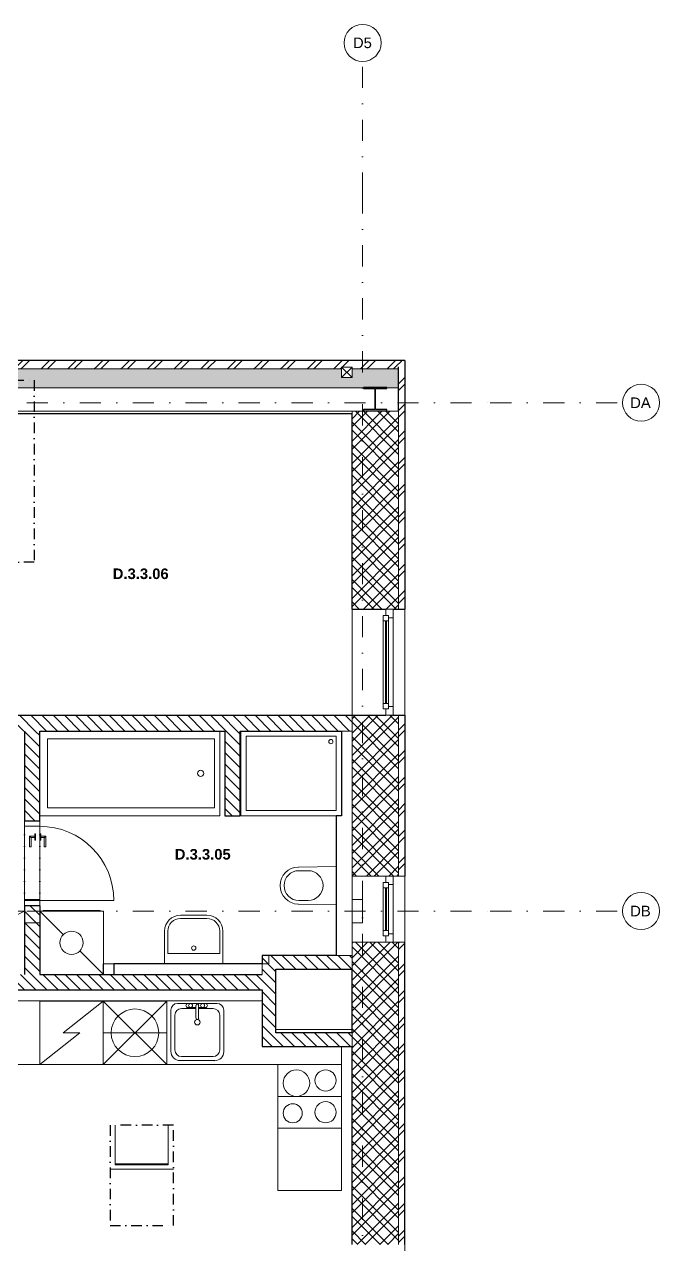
# Model space of a CAD drawing. Header units: millimetres. Extents: x -8379 to 24704, y 54514 to 72403.
# Drawn here: x 18703 to 24704, y 60880 to 72403 of the extents above; entities that cross this region are included whole.
import ezdxf

# ---------------------------------------------------------------- set-up
doc = ezdxf.new("R2010")
doc.units = ezdxf.units.MM
for name, pattern in [('HA_DashDot_10mm-S3mm', [500, 200, -150, 0, -150]), ('HA_DashDot_2_2mm-S0_6mm', [110, 50, -30, 0, -30]), ('HA_DashDot_4mm-S1mm', [200, 100, -50, 0, -50])]:
    doc.linetypes.add(name, pattern=pattern)
for name, color, linetype, lineweight in [('-UNDERLAY_A-CLNG-____-OTLN', 252, 'Continuous', 9), ('-UNDERLAY_A-FLOR-____-OVHD', 252, 'HA_DashDot_4mm-S1mm', 25), ('-UNDERLAY_A-GLAZ-____-OTLN', 252, 'Continuous', 5), ('-UNDERLAY_A-ROOF-____-OTLN', 252, 'Continuous', 9), ('-UNDERLAY_S-BEAM-____-OTLN', 252, 'Continuous', 9), ('A-AREA-____-IDEN', 252, 'Continuous', 9), ('A-DOOR-____-MCUT', 252, 'HA_DashDot_2_2mm-S0_6mm', 9), ('A-DOOR-____-OTLN', 252, 'Continuous', 9), ('A-DOOR-FRAM-MCUT', 252, 'Continuous', 9), ('A-FLOR-____-OTLN', 252, 'Continuous', 9), ('A-GENM-____-OTLN', 252, 'Continuous', 9), ('A-GLAZ-____-MCUT', 252, 'Continuous', 5), ('A-GLAZ-____-OTLN', 252, 'Continuous', 5), ('A-WALL-____-MCUT', 252, 'Continuous', 9), ('A-WALL-____-OTLN', 252, 'Continuous', 9), ('A-WALL-____-PATT', 252, 'Continuous', 25), ('E-ELEC-FIXT-OTLN', 252, 'Continuous', 9), ('I-FURN-____-OTLN', 252, 'Continuous', 9), ('I-WALL-____-MCUT', 252, 'Continuous', 25), ('I-WALL-____-OTLN', 252, 'Continuous', 9), ('M-HVAC-DUCT-OTLN', 252, 'Continuous', 9), ('P-SANR-FIXT-OTLN', 252, 'Continuous', 9), ('Q-CASE-____-OTLN', 252, 'Continuous', 9), ('Q-SPCQ-____-OTLN', 252, 'Continuous', 9), ('S-COLS-____-MCUT', 252, 'Continuous', 25), ('S-COLS-____-OTLN', 252, 'Continuous', 9), ('S-GRID-____-IDEN', 252, 'Continuous', 9), ('S-GRID-____-OTLN', 252, 'Continuous', 5)]:
    doc.layers.add(name, color=color, linetype=linetype, lineweight=lineweight)
doc.styles.add('Arial', font='arial.ttf', dxfattribs={"height": 100})
doc.styles.add('Arial_B', font='arialbd.ttf', dxfattribs={"height": 100})
pattern_1 = [(135, (0, 0), (-53.03301, -53.03301), [])]
pattern_2 = [(45, (0, 0), (-125.7236, 125.7236), []), (45, (0, 190.5), (-125.7236, 125.7236), [])]

# ---------------------------------------------------------------- blocks, each defined once
blk = doc.blocks.new('HA_SFR_Steel_H - HEB 220-1380439-UDL_3NP-D')
at = {"layer": '-UNDERLAY_S-BEAM-____-OTLN'}
for p, q in [((10600, 110), (10455, 110)), ((13650, 110), (13550, 110)), ((13650, -110), (13650, 110)), ((10600, -110), (10455, -110)), ((13650, -110), (13550, -110))]:
    blk.add_line(p, q, dxfattribs=at)
blk = doc.blocks.new('HA_WD_Roof_Generic _1_ - 600_600-1432065-UDL_3NP-D')
at = {"layer": '-UNDERLAY_A-GLAZ-____-OTLN'}
for p, q in [((19562, 61633), (19562, 62008)), ((20062, 62008), (20062, 61633)), ((19512, 61591), (20112, 61591)), ((20062, 61644), (19562, 61644)), ((20062, 61633), (19562, 61633))]:
    blk.add_line(p, q, dxfattribs=at)
blk = doc.blocks.new('HA_DR_Single_Swing_Solid - In_700x2100-1517264-UDL_3NP-D')
at = {"layer": 'A-DOOR-____-MCUT'}
for p, q in [((-350, 72), (350, 72)), ((-350, -72), (350, -72))]:
    blk.add_line(p, q, dxfattribs=at)
at = {"layer": 'A-DOOR-____-OTLN', "lineweight": 5}
blk.add_line((350, 773), (350, 72), dxfattribs=at)
at = {"layer": 'A-DOOR-____-OTLN'}
for p, q in [((-258, 130), (-258, 81)), ((-155, 130), (-258, 130)), ((-155, 130), (-155, 115)), ((-280, 81), (-220, 81)), ((-280, 81), (-280, 72)), ((-220, 72), (-280, 72)), ((-280, 33), (-220, 33)), ((-280, 33), (-280, 25)), ((-220, 25), (-280, 25)), ((-258, 25), (-258, -25)), ((-243, 81), (-243, 115)), ((-243, 115), (-155, 115)), ((-243, -10), (-243, 25)), ((-220, 72), (-220, 81)), ((-220, 25), (-220, 33)), ((-258, -25), (-155, -25)), ((-155, -10), (-243, -10)), ((-155, -10), (-155, -25))]:
    blk.add_line(p, q, dxfattribs=at)
at = {"layer": 'A-DOOR-____-OTLN', "lineweight": 5}
blk.add_arc((350, 72), 700, 90, 180, dxfattribs=at)
at = {"layer": 'A-DOOR-____-OTLN'}
for points in [[(-243, 115), (-243, 115), (-243, 115), (-243, 116), (-243, 116), (-244, 116), (-244, 117), (-245, 117), (-245, 118), (-246, 119), (-247, 119), (-247, 120), (-248, 120), (-248, 121), (-249, 121), (-249, 122), (-250, 122), (-250, 123), (-250, 123), (-251, 123), (-251, 124), (-252, 124), (-252, 125), (-253, 125), (-253, 126), (-254, 126), (-254, 127), (-255, 127), (-255, 128), (-256, 128), (-256, 129), (-257, 129), (-257, 129), (-257, 130), (-258, 130), (-258, 130)], [(-258, -25), (-258, -25), (-257, -25), (-257, -24), (-257, -24), (-256, -24), (-256, -23), (-255, -23), (-255, -22), (-254, -21), (-253, -21), (-253, -20), (-252, -20), (-252, -19), (-251, -19), (-251, -18), (-250, -18), (-250, -17), (-250, -17), (-249, -17), (-249, -16), (-248, -16), (-248, -15), (-247, -15), (-247, -14), (-246, -14), (-246, -13), (-245, -13), (-245, -12), (-244, -12), (-244, -11), (-243, -11), (-243, -11), (-243, -10), (-243, -10), (-243, -10)]]:
    blk.add_open_spline(points, degree=3, knots=[0, 0, 0, 0, 0.083333, 0.125, 0.166667, 0.208333, 0.229167, 0.25, 0.291667, 0.333333, 0.354167, 0.375, 0.395833, 0.416667, 0.4375, 0.458333, 0.479167, 0.5, 0.520833, 0.541667, 0.5625, 0.583333, 0.604167, 0.625, 0.645833, 0.666667, 0.6875, 0.708333, 0.75, 0.770833, 0.791667, 0.833333, 0.875, 0.916667, 1, 1, 1, 1], dxfattribs=at)
at = {"layer": 'A-DOOR-FRAM-MCUT'}
for p, q in [((-400, -72), (-400, 72)), ((-400, 72), (-350, 72)), ((-350, 72), (-350, -72)), ((350, 72), (400, 72)), ((350, -72), (350, 72)), ((400, 72), (400, -72)), ((-350, -72), (-400, -72)), ((400, -72), (350, -72))]:
    blk.add_line(p, q, dxfattribs=at)
blk = doc.blocks.new('HA_sCO_Generic_H - HEB 220-1380196-UDL_3NP-D')
at = {"layer": 'S-COLS-____-MCUT'}
for p, q in [((110, 110), (-110, 110)), ((-110, 110), (-110, 99)), ((-110, 99), (-3.25, 99)), ((-3.25, 99), (-3.25, -99)), ((3.25, -99), (3.25, 99)), ((3.25, 99), (110, 99)), ((110, 99), (110, 110)), ((-110, -99), (-110, -110)), ((-3.25, -99), (-110, -99)), ((-110, -110), (110, -110)), ((110, -99), (3.25, -99)), ((110, -110), (110, -99))]:
    blk.add_line(p, q, dxfattribs=at)
blk = doc.blocks.new('HA_WD_SinglePanel - 1000x1500-1388170-UDL_3NP-D')
at = {"layer": 'A-GLAZ-____-MCUT'}
for p, q in [((-500, 170), (-500, 100)), ((-420, 170), (-500, 170)), ((-440, 75), (-440, 125)), ((-440, 125), (-390, 125)), ((-420, 125), (-420, 170)), ((-390, 125), (-390, 75)), ((390, 75), (390, 125)), ((390, 125), (440, 125)), ((500, 170), (420, 170)), ((420, 170), (420, 125)), ((440, 125), (440, 75)), ((500, 100), (500, 170)), ((-500, 100), (-440, 100)), ((-390, 75), (-440, 75)), ((390, 105), (-390, 105)), ((390, 95), (-390, 95)), ((440, 75), (390, 75)), ((440, 100), (500, 100))]:
    blk.add_line(p, q, dxfattribs=at)
at = {"layer": 'A-GLAZ-____-OTLN'}
for p, q in [((440, 125), (-440, 125)), ((-440, 75), (-440, 125)), ((420, 170), (-420, 170)), ((390, 125), (-390, 125)), ((440, 125), (440, 75)), ((-440, 75), (440, 75)), ((390, 75), (-390, 75))]:
    blk.add_line(p, q, dxfattribs=at)
blk = doc.blocks.new('HA_WD_SinglePanel - 625x1000-1388367-UDL_3NP-D')
at = {"layer": 'A-GLAZ-____-MCUT'}
for p, q in [((-313, 170), (-313, 100)), ((-233, 170), (-313, 170)), ((-253, 75), (-253, 125)), ((-253, 125), (-203, 125)), ((-233, 125), (-233, 170)), ((-203, 125), (-203, 75)), ((202, 75), (202, 125)), ((202, 125), (252, 125)), ((312, 170), (232, 170)), ((232, 170), (232, 125)), ((252, 125), (252, 75)), ((312, 100), (312, 170)), ((-313, 100), (-253, 100)), ((-203, 75), (-253, 75)), ((202, 105), (-203, 105)), ((202, 95), (-203, 95)), ((252, 75), (202, 75)), ((252, 100), (312, 100))]:
    blk.add_line(p, q, dxfattribs=at)
at = {"layer": 'A-GLAZ-____-OTLN'}
for p, q in [((252, 125), (-253, 125)), ((-253, 75), (-253, 125)), ((232, 170), (-233, 170)), ((202, 125), (-203, 125)), ((252, 125), (252, 75)), ((-253, 75), (252, 75)), ((202, 75), (-203, 75))]:
    blk.add_line(p, q, dxfattribs=at)
blk = doc.blocks.new('ABMV_WashBasin_Generic - 550x460-1459494-UDL_3NP-D')
at = {"layer": 'P-SANR-FIXT-OTLN'}
for p, q in [((250, 510), (0, 510)), ((0, 480), (250, 480)), ((-150, 360), (-150, 50)), ((-120, 150), (-120, 360)), ((370, 360), (370, 150)), ((400, 50), (400, 360)), ((370, 150), (-120, 150))]:
    blk.add_line(p, q, dxfattribs=at)
for centre, radius, start, end in [((0, 360), 150, 90, 180), ((0, 360), 120, 90, 180), ((250, 360), 150, 360, 90), ((250, 360), 120, 360, 90), ((125, 200), 20, 90, 270), ((125, 200), 20, 270, 90)]:
    blk.add_arc(centre, radius, start, end, dxfattribs=at)
blk = doc.blocks.new('ABMV_Bathtub_Generic - 800x1700-1406311-UDL_3NP-D')
at = {"layer": 'P-SANR-FIXT-OTLN'}
for p, q in [((0, 0), (0, 1700)), ((0, 1700), (0, 0)), ((75, 50), (75, 1625)), ((75, 1625), (725, 1625)), ((75, 1625), (725, 1625)), ((75, 50), (75, 1625)), ((725, 1625), (725, 50)), ((725, 1625), (725, 50)), ((800, 0), (0, 0)), ((800, 0), (0, 0)), ((725, 50), (75, 50)), ((725, 50), (75, 50))]:
    blk.add_line(p, q, dxfattribs=at)
blk.add_circle((400, 180), 30, dxfattribs=at)
blk = doc.blocks.new('ABMV_ShowerBasin_Generic - 800x950-1523782-UDL_3NP-D')
at = {"layer": 'P-SANR-FIXT-OTLN'}
for p, q in [((50, 800), (950, 800)), ((50, 800), (950, 800)), ((50, 50), (50, 750)), ((50, 750), (900, 750)), ((50, 750), (900, 750)), ((50, 50), (50, 750)), ((900, 750), (900, 50)), ((900, 750), (900, 50)), ((950, 800), (950, 0)), ((950, 800), (950, 0)), ((900, 50), (50, 50)), ((900, 50), (50, 50))]:
    blk.add_line(p, q, dxfattribs=at)
blk.add_circle((100, 100), 20, dxfattribs=at)
blk = doc.blocks.new('Casework 12 - Casework 6-1421510-UDL_3NP-D')
at = {"layer": 'Q-CASE-____-OTLN'}
for p, q in [((20948, 63181), (17978, 63181)), ((21698, 62580), (21698, 62750)), ((17978, 62580), (18848, 62580)), ((20048, 62580), (21098, 62580)), ((21098, 61980), (21098, 61390)), ((21698, 61390), (21698, 61980)), ((21098, 61390), (21698, 61390))]:
    blk.add_line(p, q, dxfattribs=at)
blk = doc.blocks.new('Kuchyňská_linka_myčka_ADNS - Myčka-1417145-UDL_3NP-D')
at = {"layer": 'Q-SPCQ-____-OTLN'}
for p, q in [((300, 300), (-300, 300)), ((-300, 300), (-300, -300)), ((300, 300), (-300, -300)), ((-300, 300), (300, -300)), ((300, 300), (-300, 300)), ((-300, 300), (-300, 0)), ((300, -300), (300, 300)), ((300, 0), (300, 300)), ((-300, 0), (300, 0)), ((-300, -300), (300, -300))]:
    blk.add_line(p, q, dxfattribs=at)
blk.add_circle((0, 0), 225, dxfattribs=at)
blk = doc.blocks.new('Lednice_Mraznička_ADNS - Lednice 600x600x1800-1417147-UDL_3NP-D')
at = {"layer": 'Q-SPCQ-____-OTLN'}
for p, q in [((300, 300), (-300, 300)), ((-300, 300), (-300, -300)), ((300, 300), (-80, 0)), ((80, 0), (-300, -300)), ((-80, 0), (80, 0)), ((-300, -300), (300, -300))]:
    blk.add_line(p, q, dxfattribs=at)
blk = doc.blocks.new('Skříňka se dřezem_ pravoúhlá - 500 x 440mm-1420560-UDL_3NP-D')
at = {"layer": 'P-SANR-FIXT-OTLN'}
for p, q in [((-234, 117), (-234, -271)), ((-234, 117), (-234, -271)), ((202, 180), (-171, 180)), ((202, 180), (-171, 180)), ((3, 133), (-133, 133)), ((92, 180), (-73, 180)), ((-73, 142), (3, 142)), ((3, 161), (3, 40)), ((28, 161), (28, 40)), ((28, 142), (92, 142)), ((164, 133), (28, 133)), ((266, -276), (266, 117)), ((266, -276), (266, 117)), ((-196, 69), (-196, -258)), ((228, -258), (228, 69)), ((-133, -322), (164, -322)), ((-145, -360), (181, -360)), ((-145, -360), (181, -360))]:
    blk.add_line(p, q, dxfattribs=at)
for centre, radius, start, end in [((-171, 117), 63.5, 90, 180), ((-171, 117), 63.5, 90, 180), ((-133, 69), 63.5, 90, 180), ((-73, 161), 19, 90, 270), ((-48, 161), 19, 360, 180), ((-48, 161), 19, 180, 0), ((16, 161), 12.7, 360, 180), ((66, 161), 19, 360, 180), ((66, 161), 19, 180, 360), ((92, 161), 19, 270, 90), ((164, 69), 63.5, 0, 90), ((202, 117), 63.5, 0, 90), ((202, 117), 63.5, 360, 90), ((16, 3), 25.4, 360, 180), ((16, 3), 25.4, 180, 0), ((16, 40), 12.7, 180, 0), ((-145, -271), 88.9, 180, 270), ((-145, -271), 88.9, 180, 270), ((-133, -258), 63.5, 180, 270), ((164, -258), 63.5, 270, 0), ((181, -276), 84.4, 270, 0), ((181, -276), 84.4, 270, 0)]:
    blk.add_arc(centre, radius, start, end, dxfattribs=at)
blk = doc.blocks.new('R_bathroom_washing_machine - 600x600x900-1420533-UDL_3NP-D')
at = {"layer": 'E-ELEC-FIXT-OTLN'}
for p, q in [((78, 3), (678, 3)), ((78, 3), (300, -219)), ((108, 8), (648, 8)), ((108, 8), (108, 3)), ((648, 3), (648, 8)), ((678, 3), (678, -597)), ((455, -374), (678, -597))]:
    blk.add_line(p, q, dxfattribs=at)
blk.add_circle((378, -297), 110, dxfattribs=at)
blk = doc.blocks.new('ABMV_Toilet_WallHung - Default-1458606-UDL_3NP-D')
at = {"layer": 'A-GENM-____-OTLN'}
for p, q in [((-50, 432), (-55, 75)), ((-16, 426), (-16, 340)), ((266, 340), (266, 426)), ((305, 75), (300, 432))]:
    blk.add_line(p, q, dxfattribs=at)
for centre, radius, start, end in [((125, 430), 175, 0.7323, 179.2677), ((125, 426), 141, 0, 180), ((125, 340), 141, 180, 360)]:
    blk.add_arc(centre, radius, start, end, dxfattribs=at)
blk = doc.blocks.new('NAB_Šatní_skříň_ADNS - 600x2000xšířka-1550491-UDL_3NP-D')
at = {"layer": 'I-FURN-____-OTLN'}
for p, q in [((0, 600), (1175, 0)), ((2350, 600), (0, 600)), ((1175, 0), (2350, 600))]:
    blk.add_line(p, q, dxfattribs=at)
blk = doc.blocks.new('Kuchyňská_linka_sporák_ADNS - 600x600x800-1417149-UDL_3NP-D')
at = {"layer": 'Q-SPCQ-____-OTLN'}
for p, q in [((600, 600), (0, 600)), ((0, 600), (0, 0)), ((600, 600), (0, 600)), ((0, 600), (0, 300)), ((600, 0), (600, 600)), ((600, 300), (600, 600)), ((0, 300), (600, 300)), ((0, 0), (600, 0))]:
    blk.add_line(p, q, dxfattribs=at)
for centre, radius in [((175, 425), 125), ((450, 450), 100), ((450, 150), 100), ((140, 140), 90)]:
    blk.add_circle(centre, radius, dxfattribs=at)
blk = doc.blocks.new('Grid - Radius 3_5mm-353793-UDL_3NP-D')
at = {"layer": 'S-GRID-____-IDEN'}
blk.add_circle((0, 0), 3.5, dxfattribs=at)

msp = doc.modelspace()

# ---------------------------------------------------------------- hatches: boundary and pattern name
at = {"layer": 'A-WALL-____-PATT', "lineweight": 5}
h = msp.add_hatch(dxfattribs=at)
h.set_pattern_fill('FP_2', color=256, style=0, pattern_type=2)
h.set_pattern_definition(pattern_2)
h.paths.add_polyline_path([(-1763, 69170), (223, 69170), (223, 69230), (-5742, 69230), (-5742, 69170)])
h.paths.add_polyline_path([(1223, 69170), (6848, 69170), (6848, 69230), (1223, 69230)])
h.paths.add_polyline_path([(7848, 69170), (15297, 69170), (15297, 69230), (7848, 69230)])
h.paths.add_polyline_path([(18088, 69170), (22298, 69170), (22298, 69230), (16297, 69230), (16297, 69170)])
h = msp.add_hatch(dxfattribs=at)
h.set_pattern_fill('FP_2', color=256, style=0, pattern_type=2)
h.set_pattern_definition(pattern_2)
h.paths.add_polyline_path([(14983, 69150), (15297, 69150), (15297, 69170), (8991, 69170), (8991, 69150), (11253, 69150), (11253, 69167), (11353, 69167), (11353, 69150), (14883, 69150), (14883, 69167), (14983, 69167)])
h.paths.add_polyline_path([(16297, 69150), (21698, 69150), (21698, 69167), (21798, 69167), (21798, 69150), (22238, 69150), (22238, 69170), (16297, 69170)])
h = msp.add_hatch(dxfattribs=at)
h.set_pattern_fill('FP_3', color=256, style=0, pattern_type=2)
h.set_pattern_definition([(0, (0, 0), (58.594, 33.829), [39.062, -78.125]), (120, (0, 0), (-58.593773, 33.829393), [39.063, -78.125]), (60, (0, 0), (0.000227, 67.658393), [0, -78.125, 39.063, 0])])
h.paths.add_polyline_path([(21798, 68970), (21908, 68970), (21908, 68975), (22128, 68975), (22128, 68970), (22238, 68970), (22238, 69150), (21798, 69150), (21798, 69067), (21698, 69067), (21698, 69150), (16297, 69150), (16297, 68970), (17283, 68970), (17283, 68975), (17503, 68975), (17503, 68970), (21698, 68970)])
h.paths.add_polyline_path([(8991, 68970), (9628, 68970), (9628, 68975), (9848, 68975), (9848, 68970), (14283, 68970), (14283, 68975), (14503, 68975), (14503, 68970), (15297, 68970), (15297, 69150), (14983, 69150), (14983, 69067), (14883, 69067), (14883, 69150), (11353, 69150), (11353, 69067), (11253, 69067), (11253, 69150), (8991, 69150), (8991, 68975)])
h = msp.add_hatch(dxfattribs=at)
h.set_pattern_fill('FP_2', color=256, style=0, pattern_type=2)
h.set_pattern_definition(pattern_2)
h.paths.add_polyline_path([(22238, 58567), (22297, 58567), (22297, 58568), (22298, 58568), (22298, 59880), (22238, 59880), (22238, 58592)])
h.paths.add_polyline_path([(22298, 60880), (22298, 63735), (22238, 63735), (22238, 60880)])
h.paths.add_polyline_path([(22238, 64360), (22298, 64360), (22298, 65880), (22238, 65880), (22238, 64800)])
h.paths.add_polyline_path([(22298, 66880), (22298, 69170), (22238, 69170), (22238, 66880)])
h = msp.add_hatch(dxfattribs=at)
h.set_pattern_fill('FP_4', color=256, style=0, pattern_type=2)
h.set_pattern_definition([(45, (0, 0), (-106.06602, 106.06602), []), (45, (75, 0), (-106.06602, 106.06602), []), (315, (0, 0), (106.06602, 106.06602), []), (315, (75, 0), (106.06602, 106.06602), [])])
h.paths.add_polyline_path([(21810, 58623), (22238, 58623), (22238, 59880), (21798, 59880), (21798, 58623)])
h.paths.add_polyline_path([(21798, 60880), (22238, 60880), (22238, 63735), (21798, 63735), (21798, 61648)])
h.paths.add_polyline_path([(22143, 64360), (22238, 64360), (22238, 65880), (21798, 65880), (21798, 64360), (22118, 64360)])
h.paths.add_polyline_path([(22118, 66880), (22238, 66880), (22238, 68750), (21798, 68750), (21798, 66880)])
h = msp.add_hatch(dxfattribs=at)
h.set_pattern_fill('FP_5', color=256, style=0, pattern_type=2)
h.set_pattern_definition(pattern_1)
h.paths.add_polyline_path([(18848, 65730), (21798, 65730), (21798, 65875), (18158, 65875), (18158, 65730), (18703, 65730)])
h.paths.add_polyline_path([(15363, 65730), (16013, 65730), (16013, 65875), (15243, 65875), (15243, 65730), (15268, 65730), (15268, 65785), (15363, 65785)])
h.paths.add_polyline_path([(17258, 65730), (17258, 65875), (16913, 65875), (16913, 65730)])
h = msp.add_hatch(dxfattribs=at)
h.set_pattern_fill('FP_5', color=256, style=0, pattern_type=2)
h.set_pattern_definition(pattern_1)
h.paths.add_polyline_path([(18848, 63430), (18848, 64080), (18703, 64080), (18703, 63430)])
h.paths.add_polyline_path([(18848, 64880), (18848, 65730), (18703, 65730), (18703, 64880)])
h = msp.add_hatch(dxfattribs=at)
h.set_pattern_fill('FP_5', color=256, style=0, pattern_type=2)
h.set_pattern_definition(pattern_1)
h.paths.add_polyline_path([(20598, 64930), (20743, 64930), (20743, 65730), (20598, 65730)])
h = msp.add_hatch(dxfattribs=at)
h.set_pattern_fill('FP_5', color=256, style=0, pattern_type=2)
h.set_pattern_definition(pattern_1)
h.paths.add_polyline_path([(20948, 63480), (21798, 63480), (21798, 63610), (20948, 63610), (20948, 63530)])
h = msp.add_hatch(dxfattribs=at)
h.set_pattern_fill('FP_5', color=256, style=0, pattern_type=2)
h.set_pattern_definition(pattern_1)
h.paths.add_polyline_path([(20948, 63285), (20948, 63430), (16353, 63430), (16353, 63285), (20569, 63285)])
h = msp.add_hatch(dxfattribs=at)
h.set_pattern_fill('FP_5', color=256, style=0, pattern_type=2)
h.set_pattern_definition(pattern_1)
h.paths.add_polyline_path([(20948, 62880), (21078, 62880), (21078, 63480), (20948, 63480), (20948, 63285)])
h = msp.add_hatch(dxfattribs=at)
h.set_pattern_fill('FP_5', color=256, style=0, pattern_type=2)
h.set_pattern_definition(pattern_1)
h.paths.add_polyline_path([(20948, 62750), (21798, 62750), (21798, 62880), (20948, 62880)])

# ---------------------------------------------------------------- linework, layer by layer
at = {"layer": '-UNDERLAY_A-CLNG-____-OTLN'}
for p, q in [((18703, 64880), (18703, 64080)), ((18848, 64080), (18848, 64880)), ((21013, 63610), (21013, 63530)), ((19548, 63530), (19448, 63530)), ((19448, 63530), (19448, 63430)), ((21013, 63530), (20948, 63530))]:
    msp.add_line(p, q, dxfattribs=at)
at = {"layer": '-UNDERLAY_A-FLOR-____-OVHD'}
for p, q in [((17797, 69043), (18797, 69043)), ((18797, 69043), (18797, 67324)), ((18797, 67324), (17797, 67324)), ((20112, 62008), (19512, 62008)), ((19512, 62008), (19512, 61059)), ((20112, 61059), (20112, 62008)), ((19512, 61059), (20112, 61059))]:
    msp.add_line(p, q, dxfattribs=at)
at = {"layer": '-UNDERLAY_A-ROOF-____-OTLN'}
msp.add_line((22297, 60611), (22297, 69230), dxfattribs=at)
at = {"layer": 'A-FLOR-____-OTLN'}
msp.add_line((21798, 62910), (21078, 62910), dxfattribs=at)
at = {"layer": 'A-WALL-____-MCUT'}
for p, q in [((21698, 69150), (16297, 69150)), ((22238, 69150), (21798, 69150)), ((21908, 68970), (17503, 68970)), ((22238, 68970), (22128, 68970)), ((22238, 68750), (16297, 68750)), ((21798, 68750), (21798, 68730)), ((22238, 68750), (22238, 66880)), ((21798, 64360), (21798, 65875)), ((22238, 64360), (22238, 65880)), ((21798, 65730), (21698, 65730)), ((21798, 63480), (21798, 63735)), ((22238, 60880), (22238, 63735)), ((21648, 63610), (21798, 63610)), ((20948, 63430), (20948, 63530)), ((21798, 62750), (21798, 62880))]:
    msp.add_line(p, q, dxfattribs=at)
at = {"layer": 'A-WALL-____-MCUT', "lineweight": 25}
for p, q in [((22238, 68750), (22238, 69170)), ((17158, 68730), (21798, 68730)), ((21798, 66880), (21798, 68730)), ((21798, 66880), (22118, 66880)), ((22188, 66880), (22238, 66880)), ((21798, 65880), (21798, 65875)), ((21798, 65880), (22118, 65880)), ((22188, 65880), (22238, 65880)), ((21798, 62880), (21798, 63480)), ((21798, 60880), (21798, 62750))]:
    msp.add_line(p, q, dxfattribs=at)
at = {"layer": 'A-WALL-____-OTLN'}
for p, q in [((21798, 65880), (21798, 66880)), ((21798, 63735), (21798, 64360)), ((21798, 64360), (22118, 64360)), ((22188, 64360), (22238, 64360)), ((21798, 63735), (22118, 63735)), ((22188, 63735), (22238, 63735))]:
    msp.add_line(p, q, dxfattribs=at)
at = {"layer": 'I-WALL-____-MCUT'}
for p, q in [((22298, 69230), (16297, 69230)), ((22298, 69230), (22298, 66880)), ((22238, 66880), (22298, 66880)), ((21798, 65875), (18158, 65875)), ((22238, 65880), (22298, 65880)), ((22298, 65880), (22298, 64360)), ((18703, 65730), (18703, 64880)), ((18848, 65730), (20598, 65730)), ((18848, 64880), (18848, 65730)), ((20598, 65730), (20598, 64930)), ((20743, 65730), (21698, 65730)), ((20743, 64930), (20743, 65730)), ((21698, 65730), (21698, 64930)), ((18848, 64880), (18703, 64880)), ((20598, 64930), (20743, 64930)), ((21698, 64930), (21648, 64930)), ((21648, 64930), (21648, 63610)), ((18848, 64080), (18703, 64080)), ((18703, 64080), (18703, 63430)), ((18848, 64080), (18848, 63430)), ((22298, 60880), (22298, 63735)), ((21648, 63610), (20948, 63610)), ((20948, 63610), (20948, 63530)), ((20948, 63530), (19548, 63530)), ((19548, 63530), (19548, 63430)), ((18848, 63430), (20948, 63430)), ((21078, 63480), (21798, 63480)), ((21078, 62880), (21078, 63480)), ((17978, 63285), (20948, 63285)), ((20948, 63285), (20948, 62750)), ((21798, 62880), (21078, 62880)), ((20948, 62750), (21798, 62750))]:
    msp.add_line(p, q, dxfattribs=at)
at = {"layer": 'I-WALL-____-OTLN'}
for p, q in [((22298, 66880), (22298, 65880)), ((22238, 64360), (22298, 64360)), ((22298, 64360), (22298, 63735)), ((22238, 63735), (22298, 63735))]:
    msp.add_line(p, q, dxfattribs=at)
at = {"layer": 'M-HVAC-DUCT-OTLN', "lineweight": 5}
for p, q in [((21698, 69167), (21798, 69067)), ((21698, 69067), (21798, 69167)), ((21698, 69167), (21798, 69167)), ((21698, 69067), (21698, 69167)), ((21798, 69167), (21798, 69067)), ((21798, 69067), (21698, 69067))]:
    msp.add_line(p, q, dxfattribs=at)
at = {"layer": 'S-GRID-____-OTLN', "linetype": 'HA_DashDot_10mm-S3mm', "lineweight": 9}
for p, q in [((21898, 70803), (21898, 72053)), ((21898, 56114), (21898, 70803)), ((-6779, 68830), (23104, 68830)), ((23104, 68830), (24354, 68830)), ((-6779, 64030), (23104, 64030)), ((23104, 64030), (24354, 64030))]:
    msp.add_line(p, q, dxfattribs=at)

# ---------------------------------------------------------------- block references
at = {"layer": '-UNDERLAY_A-GLAZ-____-OTLN'}
msp.add_blockref('HA_WD_Roof_Generic _1_ - 600_600-1432065-UDL_3NP-D', (0, 0), dxfattribs=at)
at = {"layer": '-UNDERLAY_S-BEAM-____-OTLN'}
msp.add_blockref('HA_SFR_Steel_H - HEB 220-1380439-UDL_3NP-D', (8248, 64030), dxfattribs=at)
at = {"layer": 'A-DOOR-____-OTLN', "rotation": 269.9999999999999}
msp.add_blockref('HA_DR_Single_Swing_Solid - In_700x2100-1517264-UDL_3NP-D', (18776, 64480), dxfattribs=at)
at = {"layer": 'A-GLAZ-____-OTLN', "rotation": 270}
for name, p in [('HA_WD_SinglePanel - 1000x1500-1388170-UDL_3NP-D', (22018, 66380)), ('HA_WD_SinglePanel - 625x1000-1388367-UDL_3NP-D', (22018, 64047))]:
    msp.add_blockref(name, p, dxfattribs=at)
at = {"layer": 'E-ELEC-FIXT-OTLN'}
msp.add_blockref('R_bathroom_washing_machine - 600x600x900-1420533-UDL_3NP-D', (18771, 64027), dxfattribs=at)
at = {"layer": 'I-FURN-____-OTLN'}
msp.add_blockref('NAB_Šatní_skříň_ADNS - 600x2000xšířka-1550491-UDL_3NP-D', (16353, 63430), dxfattribs=at)
at = {"layer": 'P-SANR-FIXT-OTLN'}
for name, p, rotation in [('ABMV_Bathtub_Generic - 800x1700-1406311-UDL_3NP-D', (20548, 64930), 89.99999999999982), ('ABMV_ShowerBasin_Generic - 800x950-1523782-UDL_3NP-D', (21698, 65730), 180), ('ABMV_Toilet_WallHung - Default-1458606-UDL_3NP-D', (21723, 64145), 90)]:
    msp.add_blockref(name, p, dxfattribs=dict(at, rotation=rotation))
for name, p in [('ABMV_WashBasin_Generic - 550x460-1459494-UDL_3NP-D', (20178, 63480)), ('Skříňka se dřezem_ pravoúhlá - 500 x 440mm-1420560-UDL_3NP-D', (20321, 62977))]:
    msp.add_blockref(name, p, dxfattribs=at)
at = {"layer": 'Q-CASE-____-OTLN'}
msp.add_blockref('Casework 12 - Casework 6-1421510-UDL_3NP-D', (0, 0), dxfattribs=at)
at = {"layer": 'Q-SPCQ-____-OTLN'}
for name, p in [('Lednice_Mraznička_ADNS - Lednice 600x600x1800-1417147-UDL_3NP-D', (19148, 62880)), ('Kuchyňská_linka_myčka_ADNS - Myčka-1417145-UDL_3NP-D', (19748, 62880)), ('Kuchyňská_linka_sporák_ADNS - 600x600x800-1417149-UDL_3NP-D', (21098, 61980))]:
    msp.add_blockref(name, p, dxfattribs=at)
at = {"layer": 'S-COLS-____-OTLN'}
msp.add_blockref('HA_sCO_Generic_H - HEB 220-1380196-UDL_3NP-D', (22018, 68865), dxfattribs=at)
at = {"layer": 'S-GRID-____-IDEN', "xscale": 49.99999999999998, "yscale": 49.99999999999998, "zscale": 49.99999999999998}
msp.add_blockref('Grid - Radius 3_5mm-353793-UDL_3NP-D', (21898, 72228), dxfattribs=at)
at = {"layer": 'S-GRID-____-IDEN', "xscale": 49.99999999999998, "yscale": 49.99999999999998, "zscale": 49.99999999999998, "rotation": 269.9999999999996}
for p in [(24529, 68830), (24529, 64030)]:
    msp.add_blockref('Grid - Radius 3_5mm-353793-UDL_3NP-D', p, dxfattribs=at)

# ---------------------------------------------------------------- texts
at = {"layer": 'A-AREA-____-IDEN', "lineweight": 5, "char_height": 100, "width": 653.38, "attachment_point": 1, "style": 'Arial_B'}
for s, insert in [('D.3.3.06', (19538, 67265)), ('D.3.3.05', (20124, 64616))]:
    msp.add_mtext(s, dxfattribs=dict(at, insert=insert))
at = {"layer": 'S-GRID-____-IDEN', "lineweight": 5, "char_height": 100, "attachment_point": 1, "style": 'Arial'}
for s, insert, width in [('D5', (21807, 72279), 220.46), ('DA', (24426, 68880), 240.51), ('DB', (24426, 64080), 240.51)]:
    msp.add_mtext(s, dxfattribs=dict(at, insert=insert, width=width))

doc.saveas('drawing.dxf')
